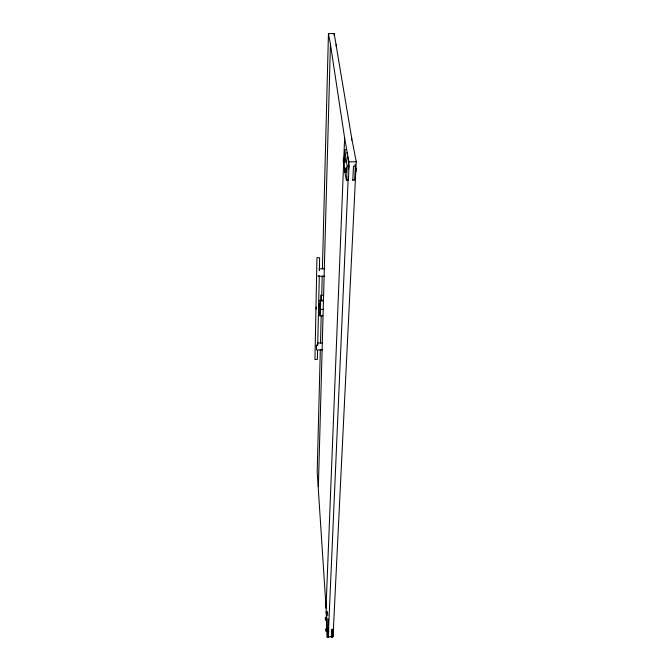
<?xml version="1.0" encoding="UTF-8"?>
<svg xmlns="http://www.w3.org/2000/svg" width="671" height="671" viewBox="0 0 671 671"><rect width="100%" height="100%" fill="white"/><g stroke="black" fill="none" stroke-linecap="round" stroke-linejoin="round"><path stroke-width="1.01" d="M319.329 306.32L319.22 303.393L319.161 306.924M319.396 305.859L319.396 305.892M322.86 295.265L321.048 295.282L321.443 299.979L320.243 299.996L320.277 302.076A25.557 1.258 89.3 0 1 319.958 315.152L319.908 315.865L322.91 315.739M319.035 305.431L319.161 303.518L319.388 304.29M320.243 299.996L319.916 315.773M320.285 300.927L323.313 300.717M326.324 618.209C326.383 615.382 326.618 621.463 326.366 619.618M319.237 304.793L319.321 306.546M319.052 304.273L320.671 304.248M317.584 350.245L317.366 359.396L314.942 359.522L316.964 257.639L319.597 257.731L319.438 270.715L319.438 269.398M316.494 349.985L316.418 345.255L317.702 345.07L319.321 275.638M319.731 304.634L318.624 304.978M319.455 304.24C317.819 303.409 319.866 304.416 319.279 304.709M320.914 300.457L321.048 295.282M320.335 349.448L317.19 471.839L326.425 613.294M320.495 343.175L321.199 315.974M321.736 295.055L322.214 276.226M322.407 268.903L328.454 33.55L334.175 33.584L351.679 137.991L356.267 161.82L333.026 636.653L328.262 636.804M318.381 486.651L330.434 44.227L328.454 33.55M334.116 35.68L334.175 33.584M319.069 304.995L319.195 305.976M336.23 46.358L336.288 44.261M321.149 299.543L321.208 298.981L321.283 300.13M326.022 608.186L344.617 137.991L330.434 44.227M327.767 615.634A39.178 1.896 88.3 0 0 327.423 611.608L326.24 611.658L326.718 629.096M344.34 158.398L344.693 149.574L346.496 149.574M328.513 627.553A39.178 1.896 88.3 0 1 328.698 631.47L328.438 637.408L327.238 637.45L327.49 631.512A39.178 1.845 88.3 0 0 326.24 611.65M347.536 156.435L349.021 166.232L348.408 180.189L346.572 180.197L347.167 166.24L344.693 149.574M328.446 632.619L348.257 176.481M348.576 169.159L348.895 161.837L344.617 137.991M351.587 140.088L351.679 137.991M331.499 629.39A39.17 2.005 88.3 0 1 331.6 631.377L331.315 637.316L332.514 637.274L332.808 631.336A39.161 2.047 88.2 0 0 332.707 629.356M352.812 180.18L353.466 166.223L355.32 166.223L354.64 180.172L352.812 180.18A62.504 5.251 -89.6 0 1 352.552 179.534M355.655 168.991C356.175 164.663 355.974 175.609 355.63 170.728M327.045 628.987L327.154 631.562L327.079 631.008M316.217 307.075L316.133 309.13M319.203 306.974L319.128 306.504M319.706 304.298L319.421 304.139M320.184 304.206L320.579 304.106M327.49 631.512L328.698 631.47M331.6 631.377L332.808 631.336M317.408 342.982L322.566 342.915M317.66 349.968L322.676 349.901M319.195 303.778L320.797 303.762M320.176 309.415L323.196 309.381M320.268 300.314L323.296 300.281M320.277 300.407L323.305 300.423M320.277 300.633L323.305 300.482M320.285 300.751L323.313 300.6M318.96 268.828L324.605 268.777M324.722 276.2L318.146 276.259L318.096 275.672M348.895 161.837L356.267 161.82M347.167 166.24L349.021 166.232M355.001 164.261L355.32 166.223M346.941 152.51L347.234 154.473M332.774 633.583L333.026 636.653M319.203 303.862L319.279 303.728M317.601 343.72L317.702 345.07M316.536 345.154L316.586 345.833M326.844 631.185L327.238 637.45M319.178 306.353L319.153 305.557M319.329 304.936L319.329 305.515M348.408 180.205A62.529 4.965 -89.7 0 1 348.165 179.551M346.572 180.205A62.537 4.848 -89.7 0 1 344.148 163.305M327.993 618.712A39.178 1.896 88.3 0 1 328.413 625.666M325.376 617.907L325.477 620.18L325.427 617.354L325.376 617.907M326.072 629.281L326.198 631.596L326.131 628.727L326.072 629.281M333.269 629.054C333.403 635.638 333.529 626.764 333.269 629.054M343.292 159.975C343.46 168.798 343.854 152.879 343.292 159.975M344.668 169.587L344.827 172.262L344.869 167.758L344.668 169.587M344.735 159.975C344.902 168.79 345.305 152.896 344.735 159.975M346.135 169.578C346.303 178.687 346.731 162.374 346.135 169.578"/></g></svg>
